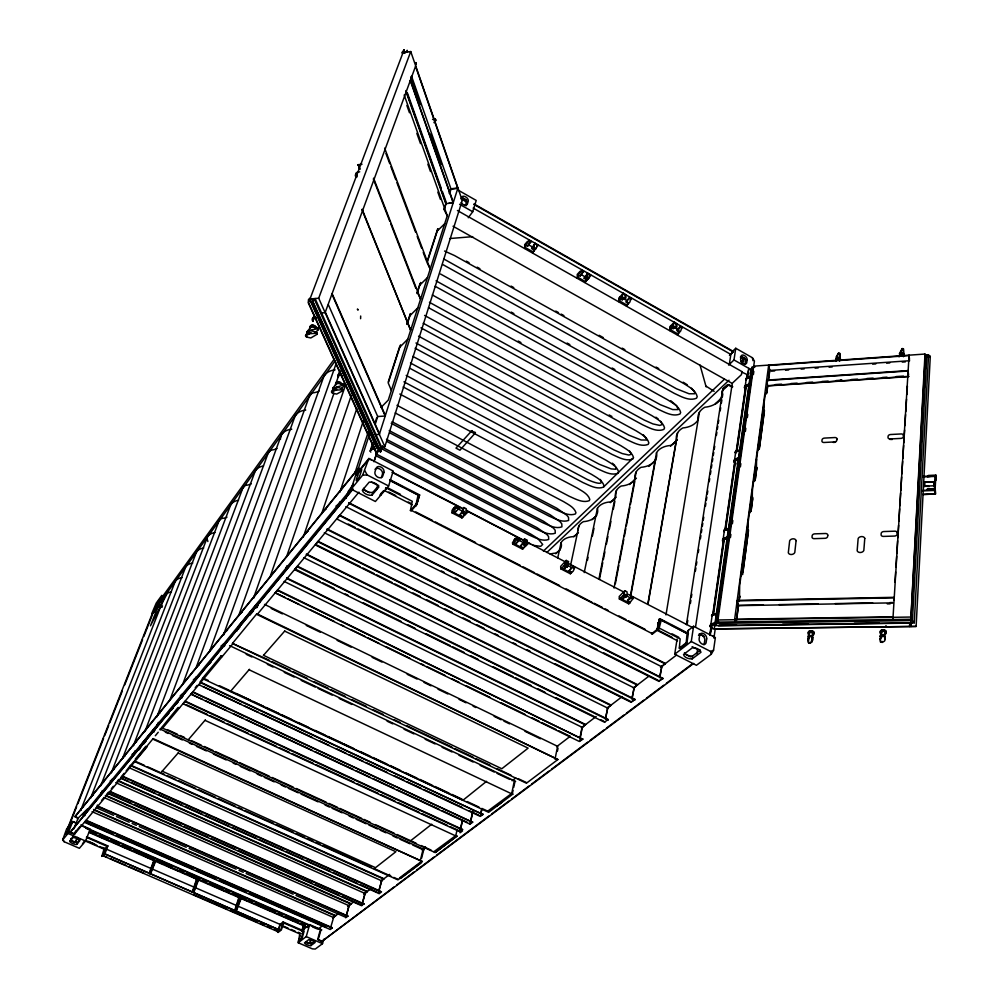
<?xml version="1.0" encoding="UTF-8"?>
<svg xmlns="http://www.w3.org/2000/svg" width="999" height="999" viewBox="0 0 999 999"><rect width="100%" height="100%" fill="white"/><g stroke="black" fill="none" stroke-linecap="round" stroke-linejoin="round"><path stroke-width="1.5" d="M462.574 829.445L459.952 831.73L183.117 703.82L185.227 701.148L462.574 829.445L460.102 831.018M763.885 414.148L764.023 403.446M747.889 534.477L748.051 522.989M752.222 501.91L752.372 490.634M756.418 470.304L756.568 459.228M739.497 597.577L739.672 585.676L765.134 395.104L766.82 392.07L767.669 385.701L908.728 376.361M285.14 597.552L275.324 592.769L277.685 589.984L582.704 739.26L579.42 741.52L275.125 592.857M522.489 549.113L527.647 544.168L526.81 540.047L524.525 538.861L524.213 542.395L522.964 544.393L525.486 546.191L523.201 543.381L520.616 545.891L523.239 548.389L522.489 549.113L512.762 544.105L512.437 542.794L515.334 538.473L523.888 542.882M487.412 811.375L511.738 793.431L514.298 781.068L515.009 781.405L513.711 787.399M360.602 318.693L360.676 316.021M659.015 680.956L662.924 678.346L339.885 515.209L338.137 517.307M158.666 605.619L152.497 613.91L159.203 605.781M673.014 327.635L673.663 326.96C672.339 314.91 682.13 330.619 673.014 327.635L672.614 325.412L670.404 327.697L670.791 329.92L678.009 334.003L680.694 330.981L682.055 327.21L680.619 326.386L677.16 329.932L678.97 332.742M280.02 930.219L104.545 853.758L280.02 930.219L278.084 931.742L102.785 855.693M433.903 851.685L455.806 835.564L456.943 836.088L435.202 852.559L456.98 836.051M621.952 298.689L622.589 297.989C621.378 285.901 631.168 301.698 621.952 298.689L621.59 296.466L619.455 298.826L619.805 301.049L627.147 305.195L626.435 305.981L629.832 302.135L631.181 298.314L629.707 297.477L626.373 301.136L626.186 302.01L628.171 303.958M631.268 701.897L635.002 699.4L318.157 541.333L315.347 544.967L631.331 702.384M924.737 486.725L924.887 482.08L934.015 481.68L933.815 485.789L924.674 486.176L929.307 486.525M933.878 486.326L934.015 481.68M935.901 480.432L935.876 475.124L928.258 475.462L927.472 476.735L935.027 475.749L934.49 489.285L934.415 488.636L927.572 488.923L926.785 490.197L922.889 490.359M935.876 475.124L934.889 493.756L923.039 494.243M571.103 573.039L570.329 573.751L560.764 568.818L564.81 565.109L566.233 560.414L568.493 561.575L567.632 566.57L567.032 567.12L563.861 565.983L567.245 566.096L564.572 568.543L561.538 568.119L571.103 573.039L571.353 571.865M624.949 597.127L623.101 598.701L620.142 598.301L629.52 603.134L628.708 603.808L619.343 598.988L623.551 595.416L624.8 590.684L627.01 591.82L627.172 594.28L625.686 597.377L622.564 596.253L624.775 596.316M926.785 490.197L927.572 488.923M916.12 626.435L714.123 628.895L916.12 626.435L930.294 356.318L927.409 356.531M920.416 460.427L920.591 457.317M921.44 441.783L921.615 438.673M924.412 387.4L924.587 384.29M925.436 368.756L925.611 365.646M754.907 367.07L751.81 367.282L715.159 625.611L914.26 622.827L912.437 620.566L926.872 355.207L928.595 355.045M914.26 622.827L928.571 354.832L925.311 355.319L910.726 622.877M909.552 626.311L909.789 622.827M910.813 619.73L924.999 354.046L753.808 366.146M911.175 622.589L911.001 626.498L911.188 625.262M911.35 619.318L911.612 614.647M912.124 605.319L912.587 596.69M913.148 586.663L913.61 578.059M914.172 568.006L914.597 560.227M915.146 550.112L915.621 541.57M916.133 532.242L916.595 523.713M917.107 514.398L917.582 505.806M918.093 496.478L918.605 487.15M919.068 478.683L919.579 469.368M920.054 460.714L920.603 450.736M921.115 441.421L921.59 432.729M922.102 423.389L922.564 415.022M923.076 405.706L923.588 396.391M924.075 387.637L924.525 379.308M925.099 368.968L925.549 360.676M604.757 721.89L608.316 719.53L297.452 566.221L294.755 569.705L604.807 722.377M909.09 355.169L892.869 620.004M894.992 582.155L895.641 571.928M895.928 567.32L896.615 556.368M896.802 553.458L897.601 540.809M897.801 537.712L898.588 525.249M898.85 521.116L899.624 508.803M899.824 505.719L900.623 493.056M900.798 490.322L901.635 477.01M901.835 473.901L902.621 461.451M902.821 458.329L903.633 445.492M903.808 442.807L904.607 430.045M904.882 425.674L905.581 414.61M905.768 411.663L906.568 399.163M906.855 394.53L907.404 385.976M884.29 635.913L884.352 634.84L882.966 634.64L880.331 635.888L880.581 642.132L882.317 642.382L884.552 641.071L884.964 639.797L884.29 635.913L882.891 635.714L880.107 639.098L880.581 642.132M903.758 355.244L903.383 348.726L902.159 348.589L899.3 353.908M882.317 642.382L882.379 641.458M882.891 635.714L882.966 634.64M879.982 636.5L883.178 630.107L884.565 630.307L885.014 634.14M900.536 355.669L901.81 352.809L903.021 352.947L903.72 355.856M899.1 356.868L902.159 348.589M884.814 637.2L884.565 630.307M903.371 356.73L903.021 352.947M454.008 507.954L452.01 510.377L452.01 512.824L461.925 517.932L466.933 512.837L466.233 508.728L463.898 507.529L462.187 513.049L464.797 514.897L462.462 512.037L460.002 514.66L462.637 517.17L452.709 512.062L457.217 506.643L458.966 507.554L458.666 508.691L455.332 512.25L452.597 511.563M320.454 929.332L317.657 939.485L321.641 941.57L693.718 663.411M108.504 793.231L110.115 791.458L363.923 903.833L361.925 905.082M113.574 815.321L96.466 807.816L97.927 806.118L347.839 915.971L345.904 917.169M811.825 635.676L812.262 641.808L810.239 643.106L808.553 642.856L808.154 636.7L811.825 635.676L812.886 637.399L812.562 638.786M808.553 642.856L807.829 639.86L810.464 635.476M812.936 634.977L812.212 631.206L810.851 631.018L808.228 635.913L808.928 639.048M840.034 358.903L839.672 353.321L838.486 353.184L836.2 356.83L836.338 360.889L838.024 357.355L839.222 357.492L840.059 360.352M835.651 360.739L838.486 353.184M810.239 643.106L810.326 642.182M812.637 637.999L812.212 631.206M839.597 361.226L839.222 357.492M840.122 359.752L839.672 353.321M330.432 928.845L332.292 927.696L86.164 820.254L84.565 822.364L330.257 929.507L332.292 927.696M80.782 824.974L90.197 829.07L85.577 841.033L79.371 848.301L64.111 841.707L62.637 839.959L66.646 828.908L72.727 821.465L76.748 823.226M198.714 685.164L200.861 682.342L482.892 814.497L480.282 816.42L198.764 684.677M658.666 622.252L656.992 629.532L657.429 628.446M679.308 648.114L686.188 642.832L687.075 633.641L661.226 620.217L658.965 628.858L652.197 634.24L651.523 633.89L658.279 628.496L659.927 618.718L688.373 633.366L686.875 643.169L679.982 648.463L679.308 648.114L680.169 638.898L658.541 627.734M241.171 897.689L240.834 897.277M657.941 628.034L658.653 622.315M657.255 628.733L657.105 629.432L657.392 628.521M657.879 628.196L658.628 622.365L658.041 625.199M339.161 372.615L339.161 373.526M657.817 628.371L658.603 622.427L657.729 628.546M736.513 619.392L738.348 605.669L737.125 600.886L893.705 597.852L894.068 600.337M738.985 601.473L739.697 596.091M748.501 529.907L742.981 571.366L740.996 575.774M750.948 511.488L752.821 497.402M755.032 480.769L756.805 467.395M764.385 410.377L759.515 446.99L757.741 450.437M768.268 380.694L769.63 370.454L768.681 365.097L734.602 619.717L735.276 622.302M736.538 620.429L738.511 605.569L737.824 602.872M739.135 600.923L739.747 596.291M742.632 574.625L748.388 531.318M751.061 511.213L752.697 498.838M755.169 480.269L756.817 467.894M759.277 449.338L764.422 410.664M766.683 393.643L767.707 385.914L766.67 380.132L908.116 370.592M768.531 379.732L769.767 370.479L768.631 365.497L909.065 355.582L909.515 359.44M713.985 637.724L715.184 629.295M715.109 625.411L716.72 623.401L752.959 367.457L751.86 367.495M677.097 639.085L674.7 654.22L696.415 665.297L711.3 654.22L713.573 650.187L715.371 637.537L693.581 626.273L687.687 630.856M718.643 622.552L717.956 619.979L754.432 361.039L752.384 357.729L735.764 348.264L732.554 351.361M730.444 537.512L730.881 534.44M732.392 523.676L732.829 520.604M740.409 466.783L740.846 463.698M745.391 431.406L745.828 428.334M747.339 417.57L747.776 414.498M753.408 374.513L753.833 371.428M709.839 634.69L710.951 626.997M712.936 613.149L723.8 537.737M724.899 530.044L734.877 460.789M736.201 451.56L745.279 388.461M746.615 379.233L747.277 374.613L748.988 373.002M714.56 625.037L712.15 623.788L710.064 635.401L711.588 624.787L709.852 626.373L712.175 628.97M711.75 615.859L713.623 613.548L724.45 538.186L726.748 539.423A2.373 1.511 7.1 0 1 727.534 540.084M723.988 531.093L725.811 528.708L735.838 458.878L738.049 460.102A2.285 1.536 6.1 0 1 738.798 460.764M735.314 452.535L737.1 450.074L746.415 385.189L748.551 386.401M745.853 379.52L747.589 377.01L748.838 368.381L747.24 376.91L745.928 379.008M714.173 629.095L751.186 369.093M710.801 624.75L712.237 614.76M723.139 539.21L724.462 529.957M734.552 459.94L735.801 451.361M745.179 386.301L746.328 378.309M658.029 626.073L658.616 622.102M745.017 364.285L745.429 361.513A3.721 2.285 45.7 0 0 743.893 358.067A3.721 2.285 45.7 0 0 740.496 356.73M696.902 653.833L697.552 649.425L692.132 646.653M695.516 627.147L732.242 383.591M692.145 658.89L700.961 652.26A6.893 4.046 8.6 0 0 692.307 647.827L683.541 654.495A6.868 4.021 8.7 0 0 692.145 658.89L692.569 656.043L700.274 650.237M674.7 654.22L691.271 641.52L693.581 626.273M728.621 365.097L733.99 359.952L735.764 348.264M671.653 625.362L687.911 633.728L688.436 630.269M729.307 364.435L730.843 354.433L733.453 351.498L474.088 203.958M686.413 624.662L722.964 388.911L727.122 384.99A1.436 1.011 5.8 0 1 729.12 384.865L732.779 386.738M687.312 623.451L687.787 620.379M690.409 603.421L690.883 600.337M691.358 597.265L691.832 594.18M695.416 571.066L695.891 567.981M696.365 564.897L696.84 561.825M698.276 552.572L698.751 549.487M700.424 538.711L700.898 535.626M701.373 532.542L701.847 529.458M702.322 526.386L702.796 523.301M703.284 520.217L703.758 517.132M705.419 506.343L705.906 503.271M706.38 500.187L706.855 497.102M707.329 494.018L707.804 490.934M709.24 481.693L709.715 478.608M710.426 473.988L710.913 470.904M711.388 467.832L711.862 464.747M712.337 461.663L712.811 458.578M713.286 455.494L713.773 452.422M714.248 449.338L714.722 446.253M716.395 435.464L716.87 432.38M717.344 429.308L717.819 426.223M718.293 423.139L718.768 420.055M720.204 410.814L720.679 407.729M721.39 403.109L721.877 400.025M722.352 396.94L722.826 393.868M909.59 626.523L909.777 625.287M198.339 879.058L193.381 892.182M659.852 677.672L661.7 666.745L665.334 663.423L348.801 502.697M714.16 391.346L706.206 386.251M659.752 676.423L661.987 665.983M665.983 614.922L699.375 412.362M659.465 619.08L657.991 627.859L659.465 619.08L664.884 621.878M320.117 581.518L295.005 568.943M652.085 632.891L651.972 633.528L411.538 510.477L411.725 509.84M632.117 698.651L634.053 687.874L637.537 684.69L327.123 528.971M647.814 604.183L677.584 432.904M648.014 604.183L676.548 439.885A19.893 13.624 7.4 0 1 682.841 427.947A21.528 15.01 7.9 0 0 698.226 419.568A20.28 14.086 6.4 0 1 704.832 407.23A21.953 15.522 6.9 0 0 721.952 391.084L728.259 385.139M631.793 698.9L634.34 687.137M925.361 355.869L925.449 355.045M378.309 892.719L380.594 891.258L122.765 776.26L121.191 778.084L128.297 781.255M657.217 629.32L657.342 628.596M632.941 598.651L633.154 597.489L631.493 596.64L627.722 599.825L627.509 600.973L629.807 602.847L632.941 598.651L631.281 597.789L627.509 600.973M605.619 718.706L607.629 708.079L610.963 705.019L306.456 554.02M630.519 595.342L656.518 452.747A19.518 13.199 8.2 0 1 670.604 445.467A21.129 14.523 8.7 0 0 676.548 439.885M629.457 603.071L629.657 601.922M631.081 594.18L655.606 459.528M678.821 332.043L677.272 334.765L678.009 334.003M631.281 597.789L631.493 596.64M676.997 330.819L680.619 326.386M361.725 905.231L363.923 903.833M625.874 596.341L626.086 595.192M675.262 328.396L676.585 323.751M605.294 718.955L607.904 707.354M623.101 598.701L623.314 597.552M670.404 327.697L673.164 328.646L673.326 327.747M378.359 893.243L120.991 778.358M615.347 583.728L618.831 565.422M619.405 562.375L623.751 539.497M624.338 536.451L625.786 528.833M626.361 525.774L629.845 507.48M630.419 504.433L634.777 481.555M579.969 739.347L582.217 727.722L585.539 724.462L286.713 577.934M614.048 588.061L636.163 471.94M579.944 738.124L581.618 729.407M598.975 578.808L616.458 490.497M599.437 579.445L602.759 562.624M603.359 559.565L604.882 551.923M606.393 544.28L607.904 536.625M609.415 528.983L610.926 521.341M613.349 509.103L614.86 501.461M278.284 930.993L280.17 929.719M557.879 759.54L256.843 613.736L232.442 643.431L526.423 783.204L557.879 759.54L256.631 614.335M155.332 860.351L155.844 860.788L150.587 873.675M555.007 759.228L557.579 746.44M557.454 751.061L558.029 748.214M584.24 572.589L597.402 508.454A18.506 12 10.3 0 1 610.377 501.923A20.017 13.187 10.9 0 0 615.759 496.878A18.831 12.388 9.7 0 1 621.216 486.014A20.367 13.611 10.2 0 0 635.352 478.509A19.168 12.775 9 0 1 641.071 467.307A20.742 14.061 9.5 0 0 656.518 452.747M587.424 560.364L588.049 557.317M592.419 535.988L593.98 528.371M835.589 361.351L838.024 357.355M571.403 572.764L569.08 570.866L572.951 566.408L574.637 567.282L574.4 568.431L573.226 571.116L570.329 573.751M626.186 302.01L629.707 297.477M569.08 570.866L572.951 566.408M570.554 565.422L578.945 525.849M627.909 304.171L627.772 302.235M567.032 567.12L568.493 561.575M624.225 299.45L625.649 294.817M512.412 793.406L513.061 790.409M564.572 568.543L567.494 564.947M619.455 298.826L622.277 299.8L622.464 298.913L620.192 296.74L627.297 300.774M557.742 557.867L561.063 542.694A17.895 11.289 11.4 0 1 573.389 536.613A19.356 12.388 12 0 0 577.784 532.966M302.123 930.569L303.721 925.186L295.142 921.453M486.563 781.318L462.999 800.224L230.607 690.921M481.106 811.775L481.73 809.028M480.744 814.322L481.993 808.84M190.909 694.13L470.017 824.15L472.577 822.277L192.969 691.845L191.109 693.893M472.427 812.724L470.017 824.15M473.002 811.176L470.167 823.626L472.677 821.815M812.961 634.028A2.897 1.723 5.6 0 0 813.661 631.78A2.897 1.723 5.6 0 0 809.889 630.931A2.897 1.723 5.6 0 0 808.541 633.029L808.778 636.588M460.177 829.857L462.4 820.391M460.427 829.669L462.637 820.204M585.976 277.759L587.462 273.127L590.646 275.15L590.434 276.036L588.274 278.534L585.976 277.759L587.649 279.245L588.836 277.884L586.525 275.412L584.128 278.172L586.738 280.282L588.836 277.884M520.616 545.891L523.476 542.232M584.128 278.172L586.738 274.538M522.964 544.393L524.525 538.861M587.462 273.127L586.288 277.397M523.563 547.252L523.301 548.389L513.511 543.381L518.094 538.074L519.805 538.973L519.542 540.109L516.046 543.543L513.386 542.882M586.413 280.657L586.301 278.721M457.142 829.42L455.806 835.564M577.822 275.424L580.169 275.924L583.616 271.291L582.13 270.442L579.932 271.453L577.21 274.45L577.422 278.234L577.822 275.424L582.13 270.442M516.046 543.543L519.805 538.973M580.169 275.924L583.616 271.291M903.546 354.395L903.383 348.726M152.36 613.411L67.42 828.858M420.242 860.813L423.114 849.212M421.615 858.203L423.763 849.512M422.352 861.513L153.122 738.598L134.365 761.475L397.939 879.882L422.352 861.513L152.909 739.148M431.73 824.225L410.651 840.733M389.772 479.57L419.617 494.942L416.82 504.57L411.163 510.901L410.414 510.526L416.071 504.195L418.094 495.129L389.835 480.469M298.127 941.12L301.436 938.573L303.009 931.318L283.853 923.026L281.331 929.882L278.084 932.467L279.857 924.574L283.104 921.965L304.146 931.093L301.948 938.798L298.626 941.333L299.7 933.89L282.118 926.235M410.414 510.526L412.275 501.311L385.651 487.624M416.133 505.232L416.383 504.295L415.746 505.781L417.432 501.273M378.896 891.133L381.518 881.068L383.866 878.683L131.793 765.659M416.658 504.183L417.382 501.386M378.683 891.283L381.88 880.219M416.583 504.358L417.345 501.498M362.312 903.67L364.947 893.73L367.22 891.42L117.707 780.369M463.086 516.083L461.925 517.932M362.1 903.82L365.297 892.894M533.329 247.902L534.915 243.281L538.111 245.317L535.651 248.689L533.329 247.902L535.052 249.425L536.301 248.077L532.367 252.722L534.003 250.961L533.941 249.038M460.002 514.66L462.774 510.901M534.29 250.562L531.643 248.426L534.19 244.705M462.187 513.049L463.898 507.529M534.915 243.281L533.628 247.54M416.221 504.67L415.834 505.669M349.288 905.131L345.679 917.756L347.839 915.971M346.291 915.771L348.951 905.968L351.149 903.708L106.893 795.791M525.199 245.604L527.609 246.141L530.968 241.396L529.445 240.534L527.322 241.596L524.662 244.668L524.8 248.439L525.199 245.604L529.445 240.534M455.332 512.25L455.644 511.113M527.609 246.141L530.968 241.396M330.619 927.609L333.591 917.532L335.627 915.584L93.694 809.44M300.362 935.314L298.214 942.756L312.375 948.863L315.272 949.05L322.515 943.668L323.763 939.172M318.669 938.111L321.054 929.594M321.641 941.57L394.193 886.887M310.664 939.51L309.865 942.332A2.96 2.585 57.8 0 1 309.153 943.493M310.864 945.641L315.147 942.432A4.733 1.986 15.8 0 0 308.728 939.647L304.47 942.881A4.72 1.973 15.8 0 0 310.864 945.641L311.501 943.418L314.71 940.996M108.654 793.044L131.369 803.296M298.214 942.756L306.231 936.612L309.653 924.624L321.79 929.907M301.885 930.606L303.459 925.499M302.672 930.706L304.171 925.486M303.184 930.981L305.07 924.862M581.905 727.959L582.604 726.698M277.585 932.242L280.831 929.657L283.104 921.965M278.471 929.807L280.294 924.225M225.349 643.868L224.263 646.503M388.636 485.989L393.219 471.041L368.893 458.479L355.956 474.325L351.161 489.135L375.387 501.498L388.636 485.989L367.157 474.95L362.637 475.174L351.161 489.135M468.256 217.745L472.739 211.738L476.211 200.424L457.917 190.01M376.536 489.722L377.884 485.402L371.403 482.08M381.331 477.709L382.442 474.175A4.483 3.322 40.2 0 0 380.057 469.168A4.483 3.322 40.2 0 0 375.025 469.368M465.984 205.869L466.82 203.197A3.921 2.498 38.5 0 0 465.084 199.375A3.921 2.498 38.5 0 0 460.951 198.389M380.781 446.953L384.84 446.715L462.25 200.462L410.739 51.548L402.972 52.722M371.915 495.267L378.858 487.05A7.18 4.57 17.7 0 0 369.205 482.105L362.312 490.372A7.155 4.545 17.7 0 0 371.915 495.267L372.777 492.482L378.733 485.427M234.665 910.551L238.861 897.552M235.514 909.327L239.273 897.726L89.048 832.417M382.567 446.378L380.344 451.885L381.743 447.44M382.53 445.941L380.656 451.86L312.612 301.211L380.344 451.885M376.286 454.32L373.938 461.725L377.36 451.66M378.696 448.351L376.81 454.283L379.008 448.339M416.72 504.008L419.617 494.942M373.514 446.266L372.515 449.4L371.128 448.863M404.17 94.992L447.252 215.734L388.274 400.087L381.044 407.43M370.841 452.16L370.142 451.073L372.889 442.507M362.637 475.174L368.893 458.479M371.491 450.112L373.326 444.393M357.779 473.526L359.215 469.093M374.912 423.301L376.785 417.52M388.274 381.905L399.787 346.266M406.98 323.976L410.339 313.586M417.045 292.794L419.917 283.878M427.11 261.601L437.662 228.921M443.893 209.615L445.816 203.671L406.156 92.045M449.163 193.282L450.599 188.836L457.929 187.974L379.345 434.39L375.262 434.64M400.549 344.83L388.236 382.992L391.358 390.459M407.117 324.45L410.489 314.011M417.082 293.569L420.654 282.517M437.974 228.846L427.072 262.637L430.194 269.056L384.64 148.127M444.13 209.753L446.103 203.634L405.944 90.534M375.324 423.951L377.722 416.521L328.384 304.757M449.687 193.369L451.048 189.161L411.513 76.136M659.09 681.455L336.85 519.005L339.885 515.209M345.979 498.426L348.226 491.508L353.271 484.278M355.157 472.29L368.156 432.255M357.305 475.012L356.406 474.55L369.343 434.602M339.872 492.245L363.274 421.079M415.971 505.094L415.746 505.781L416.009 505.032M321.666 513.723L356.78 408.628M192.158 892.169L196.603 879.17M192.57 892.344L197.015 879.357M303.221 537.237L351.311 395.392M86.851 836.812L107.88 845.928L104.995 853.608L101.811 856.343L104.021 849.15L85.252 840.958M101.811 856.343L104.458 853.383L106.668 846.165L86.401 837.312M334.877 387.737L331.693 391.021L332.38 393.131L336.663 394.081L342.819 390.734L342.382 388.736L336.888 387.113M433.941 122.652L435.951 120.03L435.302 119.068L432.555 119.405M286.488 556.93L345.779 384.39M230.407 691.495L249.475 669.268M275.112 593.331L277.685 589.984M340.934 388.886L343.868 386.213L343.419 384.215L338.162 383.429L336.151 384.066L332.667 388.236L333.666 389.46L334.103 388.199M342.819 390.734L342.382 388.736M435.302 119.068L435.689 120.792M343.868 386.213L343.419 384.215M333.304 917.919L333.828 916.957M257.143 606.455L258.566 602.335L238.574 626.548L237.013 630.906M256.93 607.542L258.903 601.673L239.098 625.624L237.662 629.482M332.38 393.131L332.692 392.245M336.176 382.704L340.284 370.941M269.93 577.272L333.941 393.319M381.655 492.594L380.706 495.317L379.957 494.942L383.628 490.634M336.201 363.361L253.471 598.301A23.327 13.249 18.7 0 1 255.494 594.742M149.076 873.538L153.759 860.551M149.488 873.725L153.459 862.537M188.249 739.809L205.369 719.854M232.442 643.431L269.218 660.239M238.386 629.382L239.36 626.61L240.147 626.985M238.661 615.671L323.152 378.321A20.455 13.849 19.9 0 1 335.127 369.842M190.859 694.605L192.969 691.845M209.64 651.323L294.38 417.994A19.818 12.962 20.1 0 1 305.731 410.089M195.904 668.181L280.682 436.875M181.493 698.338L182.555 695.566M306.78 332.055L311.326 329.907L317.42 328.708L317.794 327.697L312.412 326.985L310.352 327.684L306.78 332.055L307.829 333.354L308.304 332.093M308.978 331.368L305.731 334.865L306.456 337.05L310.839 337.949L317.108 334.278L316.646 332.217L311.039 330.669M315.259 332.605L318.256 329.757L317.794 327.697M317.108 334.278L316.646 332.217M415.696 65.897L325.125 312.637L320.791 313.024M240.909 897.789L236.014 910.626M241.321 897.964L236.413 910.801M182.642 684.477L267.407 455.169A19.206 12.15 20.3 0 1 271.091 450.099A18.207 11.626 21.2 0 0 277.048 448.501M306.456 337.05L306.793 336.151M384.84 446.715L318.693 298.189L410.739 51.548M169.83 700.199L254.545 472.902A18.919 11.776 20.3 0 1 263.511 465.984M312.949 301.174L315.097 298.526L381.493 446.903M407.53 52.035L407.192 50.287L406.955 51.673L403.146 52.248M153.858 731.892L155.419 727.672L140.322 745.991L138.624 750.349M154.046 731.705L155.682 727.06L140.522 745.454L138.911 749.3M139.698 749.138L140.772 746.29L141.471 746.615M377.135 454.27L308.591 302.685L404.021 49.95L401.823 52.722L402.684 53.496M103.047 855.256L104.57 851.21M206.518 666.77L206.968 665.908M359.752 169.418L358.216 164.685L362.05 164.198M120.991 778.583L122.765 776.26M122.69 758.091L206.818 538.686A17.845 10.427 20.5 0 1 214.947 532.592M97.452 805.019L96.279 808.291L97.927 806.118M165.672 716.345L166.096 715.534M77.572 837.462L76.473 840.271A3.047 2.797 34.7 0 1 73.414 841.92M73.027 836.325L69.73 841.47A4.945 2.11 19.5 0 0 76.623 844.442L79.945 839.322M352.934 488.811L70.03 832.504L74.376 834.215L75.787 831.093M90.547 798.313L174.513 583.229A17.12 9.565 20.5 0 1 182.105 577.672M84.728 815.758L87.35 809.053L78.072 818.206L73.889 828.858M163.761 598.713L80.657 810.464A18.519 8.217 19.4 0 1 83.404 807.092M67.932 828.77L76.623 806.742M100.562 746.116L77.872 803.696M103.546 738.536L100.724 745.716M104.695 735.651L108.679 725.561M109.815 722.677L122.34 690.946M124.713 684.939L142.557 639.71M143.819 636.525L152.298 615.047M62.637 839.959L68.019 833.416L72.727 821.465M157.929 605.182L161.813 595.342L156.231 603.084L151.661 613.836L157.929 605.182L161.913 607.067M78.434 818.418L75.1 816.383L358.504 468.094L359.39 468.543M78.259 818.631L75.1 816.383M155.419 860.601L150.175 873.501M403.171 386.975L583.079 482.617C589.285 485.277 596.64 489.772 603.471 487.125L604.033 485.776C602.297 480.107 596.191 477.322 591.533 474.363L406.181 375.412M84.128 841.483L82.492 843.88M603.471 487.125L633.528 457.567C631.892 451.698 625.636 448.763 620.879 445.704L418.544 336.151M749.3 513.648L751.173 509.727M753.583 481.568L755.406 477.897M630.282 300.037L631.181 298.314M220.891 656.131L202.36 678.483L488.636 812.337L512.937 794.03M162.138 771.166L375.499 867.681L395.891 851.71L178.097 753.009M263.861 654.757L263.499 655.319L501.823 768.743L528.121 748.139L284.578 631.056M67.37 828.571L69.168 826.348M179.52 707.841L178.047 707.517L161.588 727.634M162.837 727.909L233.142 643.418M334.49 358.778L160.889 598.851L158.779 604.195L335.214 360.814M465.084 205.369L466.733 203.134M573.801 568.394L574.637 567.282M531.643 248.426L533.953 245.579M536.625 245.729L537.45 244.718M370.142 451.073L371.753 449.088A2.572 1.686 18 0 1 375.1 448.888M74.913 816.882L358.291 468.706L359.19 469.168M70.941 824.187L72.752 821.977L74.126 822.077M356.406 474.55L368.231 460.064A2.585 1.673 18 0 1 371.603 459.877M193.806 892.369L198.726 879.42M73.539 821.902L76.399 823.351M454.707 507.18L453.334 508.853L454.995 507.08L457.217 506.643M82.917 815.159L350.212 490.084M70.03 832.504L352.734 489.448M166.321 716.246L169.268 712.674M171.229 710.289L173.189 707.916M176.136 704.345L178.097 701.96M181.044 698.388L183.004 696.003M209.166 664.285L211.126 661.912M143.419 744.267L146.329 740.734M249.762 615.322L253.609 610.664M255.544 608.329L258.429 604.832M145.891 746.278L135.252 759.103L136.438 759.64L147.09 746.827M74.026 833.641L79.92 826.548M101.548 800.499L103.509 798.139M106.456 794.592L108.429 792.219M111.376 788.673L113.337 786.3M116.284 782.754L119.243 779.208M121.204 776.835L124.151 773.288M126.111 770.916L133.978 761.45M155.32 735.764L158.229 732.255M160.165 729.919L162.113 727.572M195.23 687.699L197.165 685.364M200.062 681.867L202.972 678.383M74.563 834.103L135.552 760.763M257.317 614.335L358.928 492.157M295.067 569.093L296.653 567.182M69.73 841.47L72.964 837.599A4.958 2.123 19.5 0 1 79.883 840.596L76.623 844.442M586.738 280.282L584.865 282.442L585.564 281.643L578.109 277.435M589.085 275.524L589.947 274.538M312.612 301.211L314.011 299.238L309.74 299.65L376.785 448.401L379.433 448.251M161.85 771.628L178.197 752.934M263.499 655.319L284.79 630.968M475.037 432.242L475.374 432.854L459.94 450.224L455.981 448.139L471.915 430.594M106.344 847.651L107.88 845.928M623.201 293.431L618.818 298.039L619.093 301.823L619.805 301.049M622.277 299.8L623.913 298.002M899.475 355.369L901.81 352.809M452.01 512.824L452.709 512.062M632.192 598.526L633.154 597.489M674.188 322.39L669.705 326.873L670.054 330.681L670.791 329.92M673.164 328.646L674.849 326.898M628.708 603.808L629.807 602.847M399.775 347.215L407.742 339.223M409.952 315.672L417.769 307.892M419.805 285.127L427.472 277.547M514.585 539.198L515.334 538.473M514.035 540.159L515.784 538.449L518.094 538.074M512.762 544.105L513.511 543.381M437.275 230.994L444.68 223.751M526.148 540.696L526.81 540.047M729.457 355.357L733.453 351.498M374.313 447.34L372.664 448.913A2.398 1.573 18 0 1 373.052 448.651M740.983 362L743.968 359.165M543.381 551.123L724.35 379.245M741.658 363.224L743.643 361.338A6.019 4.333 5.1 0 0 740.434 357.63M546.853 552.472L729.033 380.207M728.421 384.64L722.964 388.911M715.384 403.821L720.891 398.663M555.706 553.783L560.252 549.525M573.888 536.738L578.433 532.479M592.082 519.692L596.628 515.434M610.277 502.659L615.958 497.327M629.595 484.54L636.425 478.146M648.925 466.433L655.756 460.039M670.529 446.191L677.347 439.797M716.008 403.584L720.554 399.325M746.415 385.189L744.417 387.075L744.605 388.211M566.233 560.414L560.676 566.371L560.764 568.818M735.838 458.878L733.741 460.914L735.863 463.598M624.8 590.684L619.193 596.528L619.343 598.988M724.45 538.186L722.614 540.571M741.57 372.028L747.277 374.613M808.528 632.904L810.851 631.018M659.003 619.455L659.927 618.718M301.636 930.856L309.653 924.624M712.15 623.788L709.939 625.611L712.262 628.334M317.932 929.232L322.877 925.449M332.779 917.881L338.961 913.161M347.615 906.543L353.796 901.81M363.686 894.242L371.116 888.573M381.006 881.006L389.66 874.387M421.815 849.799L425.524 846.965M512.087 780.768L515.796 777.934M556.605 746.728L570.217 736.325M581.343 727.821L596.191 716.47M607.317 707.966L622.152 696.615M633.291 688.099L649.362 675.811M660.489 667.307L676.573 655.007M482.992 814.035L480.432 815.684M582.792 738.773L579.695 740.796M635.002 699.4L631.63 701.847M662.924 678.346L659.402 680.906M379.071 893.78L381.543 891.907M460.102 832.779L462.537 830.943M497.127 805.881L501.998 802.222M396.69 885.027L414.16 871.952M416.658 870.079L434.14 857.005M436.638 855.144L489.073 815.921M491.57 814.048L509.04 800.973M511.538 799.113L529.02 786.038M531.518 784.165L549 771.091M551.498 769.23L587.699 742.145M590.197 740.271L603.933 730.007M606.418 728.134L623.9 715.059M626.398 713.199L643.88 700.124M646.378 698.251L663.848 685.177M666.345 683.304L692.569 663.698M883.178 630.107L880.594 632.03L880.681 635.776M305.407 335.751L309.902 333.728L316.271 333.241M749.974 376.698L746.265 378.708A2.048 1.461 4.9 0 1 747.714 378.346M748.95 383.878L745.229 385.889A2.06 1.461 5.1 0 1 748.139 386.026M332.667 388.236L343.069 385.239M739.56 449.85L735.739 451.798A2.123 1.436 6 0 1 737.774 451.536M331.381 391.92L335.826 390.159L342.02 389.76M738.461 457.567L734.627 459.503A2.135 1.436 6.1 0 1 737.961 460.002M357.068 175.424L357.093 176.885M728.346 528.571L724.4 530.419A2.198 1.411 7 0 1 725.948 530.119M632.929 458.978C625.923 461.775 618.344 457.142 611.987 454.383L415.122 348.251M727.16 536.888L723.201 538.736A2.21 1.411 7.1 0 1 724.188 538.436M716.246 613.511L712.175 615.259A2.285 1.386 7.9 0 1 713.773 614.984M714.959 622.502L710.876 624.238A2.298 1.374 8 0 1 714.472 624.825M691.271 641.52L710.514 651.41L713.573 650.187M359.715 171.803L357.23 172.315A2.023 1.548 24.3 0 0 356.131 174.226M923.088 494.68L935.676 493.831L935.214 489.198L927.547 489.51M453.047 226.236L732.155 383.391L741.395 374.7L742.007 371.628L457.417 210.514M358.054 165.11L360.839 164.76M451.048 189.161L457.804 188.361L415.559 66.284M449.238 202.897L453.321 202.435L410.427 80.245M445.816 203.671L453.196 202.822L410.289 80.644M310.352 298.002L308.516 299.4L308.241 302.722L376.81 454.283L375.661 450.924M309.977 299.013L318.693 298.189M934.939 494.193L934.515 490.422L922.639 490.909M449.9 238.524L472.689 236.663M925.311 355.319L926.872 355.207M927.434 356.743L930.294 356.318M769.63 370.454L909.664 360.726M771.54 371.153L774.65 370.941M785.539 370.179L788.648 369.967M801.098 369.106L804.207 368.881M815.097 368.132L818.206 367.919M829.095 367.157L832.217 366.945M872.664 364.136L875.773 363.923M886.662 363.174L889.772 362.949M902.222 362.088L905.331 361.875M766.62 380.544L908.079 371.016L908.566 375.025M775.436 384.565L781.63 384.153M790.933 383.541L797.127 383.129M806.43 382.517L812.624 382.105M821.927 381.481L828.134 381.069M836.076 380.569L842.082 380.144M851.373 379.533L857.579 379.121M866.882 378.509L873.076 378.097M882.379 377.472L887.025 377.16M896.103 376.586L903.446 376.099M767.707 385.914L908.753 376.586M377.722 416.521L385.202 416.034L331.918 294.106M833.191 442.42L834.44 442.357A2.373 1.623 -11 0 0 835.639 442.07M922.851 476.361L927.509 476.148M922.814 476.948L935.089 476.398L935.027 475.749M934.077 482.23L924.887 482.08M737.2 600.374L893.743 597.327M738.461 605.369L763.423 604.907M779.033 604.62L818.044 603.908M835.201 603.596L872.651 602.909M889.822 602.584L892.944 602.534M738.348 605.669L892.894 602.847M887.287 603.883L890.134 603.833M892.507 616.795L734.677 619.205L735.289 621.59M717.956 619.979L910.439 617.045M718.531 622.102L910.738 619.268M716.72 623.401L912.437 620.566M719.342 625.124L736.5 624.887M782.679 624.238L808.241 623.875M854.332 623.226L879.257 622.877M718.443 625.774L912.025 623.076M902.109 349.413L903.321 349.55M901.747 353.621L902.971 353.771M838.398 353.996L839.597 354.133M837.949 358.166L839.135 358.304M883.104 631.168L884.49 631.368M812.112 632.255L810.751 632.067A2.91 1.723 5.6 0 0 808.428 632.891A2.91 1.723 5.6 0 0 808.79 634.627M810.364 636.538L811.725 636.738M75.787 816.995L78.022 817.944M532.442 545.217L540.696 546.353L542.682 544.455L537.787 538.473L530.519 533.941L375.711 453.721M444.555 251.049L454.483 255.532L684.265 383.816C689.223 387.075 695.804 390.372 697.215 396.665L696.515 398.214C689.148 401.361 681.056 396.441 674.4 393.431L442.607 264.448M88.649 841.445L94.48 843.98M102.61 847.502L105.407 848.713M105.857 848.913L281.106 924.849M298.251 932.279L301.061 933.491M85.677 840.446L96.853 845.279M99.638 846.49L105.232 848.913M284.053 926.398L288.249 928.208M291.046 929.42L295.242 931.243M68.019 833.416L85.577 841.033M306.231 936.612L322.515 943.668M102.997 855.469L107.268 857.304M110.115 858.541L125.774 865.296M128.609 866.533L144.268 873.301M193.481 894.567L227.185 909.127M229.995 910.339L234.203 912.149M234.615 912.337L257.143 922.065M259.965 923.288L264.186 925.111M267.008 926.335L271.228 928.158M274.051 929.37L278.271 931.193M81.768 825.886L317.058 928.308M85.852 828.258L309.777 925.711M312.637 926.947L316.908 928.82M90.634 831.842L96.354 834.327M99.213 835.576L107.805 839.31M110.664 840.559L119.243 844.292M122.115 845.541L130.694 849.275M133.554 850.511L153.584 859.227M156.443 860.476L172.19 867.319M179.345 870.429L183.629 872.302M186.501 873.538L199.375 879.145M202.235 880.394L206.531 882.254M209.39 883.503L222.265 889.098M225.125 890.346L229.42 892.219M232.28 893.456L245.155 899.063M248.014 900.299L252.31 902.172M255.17 903.421L275.2 912.124M278.059 913.373L282.355 915.246M285.214 916.483L298.102 922.089M300.961 923.326L305.244 925.199M90.722 832.554L99.301 836.288M102.16 837.537L110.739 841.258M113.599 842.507L133.604 851.21M136.463 852.447L140.759 854.32M143.619 855.556L155.045 860.539M159.34 862.399L163.624 864.26M166.483 865.509L179.345 871.103M182.205 872.339L186.501 874.212M189.36 875.449L202.223 881.043M206.506 882.916L209.365 884.152M212.225 885.401L216.521 887.262M219.38 888.511L232.243 894.105M235.102 895.341L239.385 897.214M242.245 898.451L255.12 904.045M257.979 905.294L262.262 907.154M265.122 908.403L269.405 910.264M272.265 911.513L285.14 917.107M287.999 918.343L292.282 920.216M97.065 835.489L106.381 839.535M121.154 845.953L130.394 849.987M146.366 856.93L154.233 860.351M168.781 866.67L177.897 870.629M192.332 876.91L200.075 880.281M216.983 887.636L224.675 890.971M242.707 898.825L247.802 901.036M263.187 907.716L270.754 911.013M286.026 917.656L293.544 920.928M240.697 898.351L307.592 927.434M70.23 831.992L74.675 833.928M317.67 939.272L321.778 941.058M86.001 820.666L332.18 928.108M86.189 822.514L113.324 834.352M116.184 835.601L193.307 869.23M196.166 870.479L216.159 879.207M219.018 880.444L246.154 892.282M249.001 893.531L326.124 927.159M116.421 816.583L129.246 822.214M132.105 823.463L136.376 825.336M139.223 826.598L186.264 847.252M189.111 848.501L236.151 869.155M238.998 870.416L243.269 872.289M246.129 873.538L293.157 894.192M296.004 895.454L345.891 917.357M93.544 809.852L335.514 915.996M92.083 811.688L333.591 917.532M97.765 806.53L347.727 916.383M109.952 791.882L363.811 904.257M134.216 804.557L181.181 825.324M184.028 826.585L208.217 837.287M211.064 838.548L235.264 849.25M238.112 850.511L312.113 883.241M314.947 884.502L339.148 895.204M341.995 896.465L361.913 905.269M108.404 793.706L361.763 905.756M105.32 795.579L351.036 904.12M103.809 797.477L349.051 905.706M117.545 780.793L367.12 891.832M115.959 782.754L365.06 893.481M122.602 776.685L380.482 891.695M131.144 782.517L155.307 793.293M158.154 794.555L182.317 805.331M185.165 806.593L202.223 814.197M205.07 815.471L229.233 826.235M232.08 827.509L256.243 838.273M259.091 839.547L283.266 850.311M286.101 851.573L303.159 859.177M306.006 860.451L330.169 871.215M333.017 872.489L357.18 883.253M360.027 884.527L377.085 892.119M130.195 765.434L383.753 879.108M128.559 767.482L381.63 880.818M135.989 761.575L144.48 765.396M147.315 766.67L164.323 774.3M167.158 775.574L175.649 779.395M178.484 780.669L195.492 788.311M198.326 789.585L215.322 797.214M218.157 798.488L235.152 806.131M237.987 807.404L242.245 809.315M245.067 810.589L273.401 823.313M276.236 824.587L293.244 832.229M296.079 833.503L304.57 837.324M307.405 838.598L313.074 841.146M315.909 842.419L320.155 844.33M322.989 845.604L371.166 867.244M373.988 868.518L390.996 876.148M393.831 877.422L398.077 879.332M167.407 729.645L177.385 734.203M180.22 735.501L184.478 737.437M191.284 740.546L201.224 745.092M204.32 746.503L212.824 750.386M215.347 751.535L236.913 761.388M239.398 762.524L258.179 771.091M259.216 771.565L269.33 776.186M272.165 777.484L282.267 782.105M283.279 782.554L293.182 787.087M296.291 788.498L326.198 802.16M328.921 803.408L337.537 807.342M339.885 808.416L350.199 813.124M351.211 813.586L361.638 818.343M363.948 819.405L370.142 822.227M375.262 824.575L394.193 833.216M397.028 834.502L416.133 843.231M421.141 845.529L431.081 850.062M161.388 727.597L435.015 852.472M159.927 728.995L424.25 849.587M165.322 732.18L168.144 733.478M172.39 735.401L182.28 739.922M189.36 743.144L192.183 744.43M196.428 746.365L206.318 750.886M213.386 754.108L226.111 759.914M233.179 763.136L236.014 764.422M240.247 766.358L250.15 770.878M257.218 774.1L261.451 776.036M264.285 777.322L274.176 781.842M281.256 785.064L285.489 787M288.324 788.286L298.214 792.806M301.049 794.093L318.007 801.835M325.075 805.057L329.32 806.992M332.143 808.278L342.045 812.786M349.113 816.021L353.346 817.956M356.181 819.242L366.071 823.75M368.906 825.049L377.385 828.908M380.219 830.206L385.864 832.779M392.944 836.013L397.177 837.936M400.012 839.235L409.902 843.743M412.737 845.029L421.216 848.9M205.17 720.416L456.73 836.375M185.065 701.598L462.462 829.894M186.189 704.645L207.367 714.435M210.19 715.734L224.313 722.265M227.135 723.563L248.314 733.353M251.136 734.652L276.548 746.403M279.37 747.702L289.26 752.272M292.083 753.571L313.261 763.361M316.084 764.672L354.208 782.279M357.03 783.591L378.209 793.381M381.031 794.68L395.154 801.21M397.977 802.509L419.155 812.299M421.978 813.598L447.402 825.349M450.224 826.648L460.102 831.218M192.807 692.295L472.577 822.277M191.059 694.08L202.335 699.312M205.157 700.624L226.298 710.439M233.354 713.711L243.219 718.293M246.041 719.592L267.183 729.407M274.226 732.679L312.287 750.349M315.11 751.66L353.171 769.317M355.994 770.629L370.08 777.172M372.902 778.483L394.043 788.298M396.865 789.61L439.16 809.227M441.97 810.539L467.345 822.314M200.699 682.804L482.892 814.497M203.159 686.613L241.358 704.42M244.181 705.744L258.329 712.337M261.164 713.648L312.088 737.399M319.168 740.696L329.058 745.316M336.139 748.613L346.041 753.234M348.863 754.545L363.012 761.138M365.846 762.462L387.063 772.352M394.143 775.649L404.046 780.269M406.868 781.593L421.016 788.186M423.838 789.51L462.038 807.317M469.118 810.614L479.021 815.234M204.046 678.496L208.292 680.481M219.418 685.689L229.208 690.259M236.239 693.556L250.362 700.162M253.184 701.473L263.286 706.206M266.109 707.517L278.796 713.448M281.331 714.647L291.296 719.305M298.251 722.552L308.241 727.222M315.16 730.456L325.174 735.139M327.997 736.463L342.257 743.131M343.344 743.643L353.534 748.401M360.252 751.548L370.117 756.156M372.939 757.479L387.025 764.073M390.109 765.509L400.075 770.167M405.344 772.639L416.995 778.084M419.817 779.395L432.13 785.152M434.94 786.475L449.038 793.069M451.86 794.38L462.112 799.175M467.195 801.56L479.033 807.092M481.855 808.403L487.549 811.076M221.578 655.956L222.228 656.53L220.816 655.968M249.275 669.854L512.699 794.305M272.028 661.575L290.309 670.267M293.119 671.603L307.18 678.296M314.21 681.643L328.271 688.323M331.081 689.66L345.142 696.353M352.185 699.7L366.246 706.38M373.276 709.727L383.117 714.41M394.368 719.755L399.987 722.427M407.018 725.774L452.023 747.177M454.832 748.513L473.114 757.205M475.924 758.541L489.985 765.234M497.015 768.581L511.076 775.261M518.106 778.608L526.548 782.617M229.595 645.616L515.621 781.43M246.204 654.295L251.835 656.967M267.345 664.323L272.977 667.007M284.253 672.352L294.118 677.035M301.161 680.381L315.247 687.075M318.069 688.411L332.155 695.104M339.198 698.451L351.885 704.47M387.113 721.191L392.744 723.863M404.021 729.22L413.886 733.903M425.162 739.248L435.027 743.93M442.07 747.277L451.935 751.96M458.978 755.306L473.064 762M480.119 765.346L494.205 772.027M497.027 773.376L509.702 779.395M160.027 604.782L162.512 605.968M159.016 606.018L161.738 607.317M259.54 602.11L260.352 602.497M264.523 604.395L557.542 746.303M271.179 608.441L282.392 613.873M306.231 625.411L320.254 632.205M337.075 640.347L351.099 647.14M372.127 657.317L381.943 662.062M407.18 674.288L416.995 679.033M424.001 682.429L431.006 685.826M438.024 689.223L447.839 693.968M459.053 699.4L466.058 702.796M473.076 706.193L475.874 707.542M494.105 716.37L501.111 719.767M503.921 721.128L509.527 723.838M524.95 731.305L540.372 738.773M277.522 590.471L582.704 739.26M287.949 598.913L299.176 604.383M310.389 609.84L334.24 621.453M341.246 624.875L344.056 626.236M351.074 629.657L365.097 636.488M367.907 637.849L379.121 643.319M386.138 646.728L409.99 658.341M421.203 663.811L424.013 665.184M426.81 666.545L445.054 675.424M452.06 678.845L459.078 682.255M466.096 685.676L489.935 697.29M501.161 702.747L524.999 714.36M532.017 717.781L539.035 721.203M541.833 722.564L555.869 729.395M558.666 730.756L569.892 736.226M284.128 581.418L582.33 727.409M286.551 578.409L585.439 724.949M297.29 566.708L608.229 720.017M322.914 582.904L334.091 588.399M345.267 593.906L348.064 595.279M363.424 602.847L401.136 621.428M408.129 624.862L415.109 628.296M426.286 633.803L450.037 645.504M452.834 646.877L464.011 652.384M470.991 655.819L477.972 659.265M493.344 666.832L512.899 676.46M515.696 677.834L531.056 685.401M538.049 688.835L545.029 692.282M556.206 697.789L593.918 716.358M600.911 719.792L603.696 721.178M306.293 554.507L610.876 705.506M303.733 557.642L607.629 708.079M316.958 545.079L360.115 566.583M362.899 567.969L374.038 573.526M376.823 574.912L392.145 582.542M394.93 583.928L406.069 589.472M413.024 592.944L419.992 596.415M426.948 599.875L438.086 605.431M445.054 608.903L452.01 612.362M463.149 617.919L470.117 621.378M477.072 624.85L484.04 628.321M495.179 633.865L497.964 635.252M513.274 642.881L516.058 644.268M527.21 649.825L529.994 651.211M555.057 663.698L630.244 701.148M317.994 541.82L634.914 699.899M326.96 529.458L637.449 685.189M324.313 532.754L634.053 687.874M348.264 524.025L355.207 527.534M357.992 528.933L369.106 534.527M371.878 535.939L416.321 558.341M441.333 570.953L444.105 572.352M455.219 577.959L457.992 579.358M469.105 584.952L476.048 588.461M478.833 589.86L489.947 595.466M492.719 596.865L537.162 619.28M562.175 631.88L564.947 633.279M576.061 638.885L578.833 640.284M589.947 645.891L596.89 649.387M603.833 652.896L658.004 680.207M339.722 515.709L662.849 678.845M348.651 503.196L665.259 663.935M345.854 506.643L661.7 666.745M388.811 492.045L395.754 495.604M408.254 502.01L411.026 503.434M659.577 630.918L672.065 637.337M384.453 490.521L412.237 504.77M656.693 630.132L677.522 640.821M415.834 511.95L432.555 520.504M435.327 521.928L438.099 523.351M439.36 523.988L442.132 525.412M443.244 525.973L475.586 542.544M480.294 544.942L520.367 565.459M523.126 566.87L534.64 572.764M536.95 573.95L559.602 585.551M566.171 588.911L568.918 590.309M570.004 590.871L578.958 595.454M579.72 595.841L592.295 602.534M594.155 603.234L602.434 607.467M605.194 608.878L607.954 610.289M618.98 615.946L625.874 619.467M628.633 620.891L645.192 629.358M363.012 489.473L369.53 492.807M685.127 654.133L690.584 656.917M392.12 481.406L402.959 486.988M409.74 490.484L417.882 494.667M388.324 488.124L400.474 494.368M672.065 633.841L678.808 637.3M385.464 488.486L386.213 488.861M416.071 504.195L416.82 504.57M658.279 628.496L658.965 628.858M686.188 642.832L686.875 643.169M392.595 472.227L463.211 508.703M465.984 510.139L530.257 543.906M391.97 472.302L462.45 508.703M466.595 510.851L524.637 540.834M527.397 542.257L624.138 592.22M628.284 594.355L693.231 627.909M456.905 507.779L458.666 508.691M463.424 511.026L466.933 512.837M517.819 539.223L519.542 540.109M524.213 542.395L527.647 544.168M564.897 563.399L568.281 565.147M572.714 567.557L574.4 568.431M623.638 593.718L626.96 595.429M458.454 509.115L463.449 511.7M566.845 565.047L571.653 567.532M625.799 595.479L629.932 597.614M699.213 633.816L704.258 636.425M462.749 512.462L465.671 513.973M523.551 543.831L526.411 545.304M564.81 565.109L567.632 566.57M623.551 595.416L626.311 596.84M376.024 455.756L529.308 535.127C535.239 537.587 542.182 541.833 548.701 539.472L548.563 536.538L546.89 534.477L536.987 527.634L382.442 447.302M386.75 441.421L542.27 522.465C548.276 524.975 555.307 529.283 561.913 526.848L561.8 523.851L560.127 521.753L550.137 514.785L389.21 430.606M713.623 613.548L716.021 614.785M381.331 448.626L535.751 528.833C541.72 531.318 548.701 535.589 555.269 533.204L555.144 530.232L553.471 528.146L543.518 521.253L386.476 439.348M389.797 432.854L548.863 516.021C554.907 518.556 562 522.889 568.631 520.429L568.531 517.395L566.858 515.272L556.83 508.254L392.033 421.753M391.196 423.301L555.544 509.502C561.613 512.05 568.756 516.421 575.436 513.936L575.948 512.637C574.125 507.155 568.169 504.495 563.598 501.635L395.204 412.962M397.015 405.332L569.143 496.228C575.287 498.826 582.529 503.259 589.285 500.686L589.822 499.375C588.036 493.793 582.017 491.071 577.397 488.174L399.837 394.031M471.366 430.731L475.374 432.854M403.946 381.843L585.002 478.271C587.587 479.97 605.981 487.937 600.274 479.445M410.464 362.999L599.3 464.273L611.201 468.906L615.771 469.243L616.183 467.307M409.652 368.194L597.352 468.681C603.633 471.378 611.101 475.949 618.019 473.226L618.593 471.853C616.907 466.083 610.726 463.211 606.018 460.214L412.862 356.381M725.811 528.708L728.109 529.932M415.971 342.994L613.96 449.925L622.29 453.583L628.908 455.057L631.418 454.208L629.67 451.073M423.201 323.264L628.983 435.214L641.158 439.997L646.465 440.035L646.328 438.299L643.306 434.802M420.954 327.834L626.997 439.735C633.416 442.545 641.133 447.252 648.214 444.368L648.838 442.919C647.252 436.963 640.921 433.928 636.113 430.831L424.575 315.434M609.178 414.972L611.912 416.458M429.433 302.297L644.405 420.129L652.921 423.913L659.715 425.412L662.337 424.5L660.601 421.241M428.509 307.68L642.394 424.7C648.888 427.572 656.718 432.342 663.898 429.383L664.547 427.897C663.011 421.828 656.605 418.718 651.748 415.559L432.355 294.98M435.089 286.263L658.191 409.265C664.76 412.212 672.727 417.058 679.994 414.011L680.669 412.487C679.195 406.306 672.702 403.109 667.794 399.9L440.509 274.013M518.206 341.034L520.941 342.545M436.039 280.831L660.227 404.645L672.689 409.578L678.159 409.59L676.66 405.744L670.816 400.761M737.1 450.074L739.31 451.298M511.176 312.075L513.898 313.586M567.12 343.069L569.855 344.58M612.162 368.019L614.885 369.543M466.346 261.126L469.055 262.637M477.185 267.183L479.895 268.694M511.063 286.101L513.773 287.612M555.781 311.076L558.491 312.587M561.201 314.098L563.911 315.609M599.138 335.289L603.209 337.562M622.177 348.151L624.887 349.662M656.056 367.07L658.766 368.581M728.696 385.252L731.942 387.088M525.462 247.615L533.041 251.898M747.589 377.01L749.725 378.209M461.85 197.44L466.683 200.2M473.938 204.433L733.378 351.985M742.756 357.205L745.291 358.653M473.164 208.067L730.843 354.433M535.089 243.594L538.111 245.317M587.662 273.464L590.646 275.15M622.939 293.494L625.874 295.167M673.963 322.477L676.847 324.113M529.208 241.396L530.731 242.27M581.918 271.328L583.404 272.178M629.532 298.364L630.993 299.188M680.456 327.272L681.892 328.097M459.602 204.283L472.739 211.738M733.99 359.952L751.785 370.055M622.589 297.989L624.55 299.101M673.663 326.96L675.599 328.059M528.483 244.743L533.379 247.515M580.981 274.513L585.801 277.235M671.066 325.599L679.22 330.232M722.527 541.158L723.9 539.16L713.249 613.274L711.763 615.172M724.063 530.519L725.436 528.508L735.314 459.815L733.666 461.526L735.788 464.148M443.993 259.103L676.46 388.761L689.073 393.768L694.642 393.768L694.555 391.895L691.495 388.174M683.154 382.205L687.262 384.752M735.401 451.998L736.738 449.937L745.916 386.101L744.68 387.699M892.282 439.498L890.346 439.398A2.41 1.648 -9.4 0 1 889.734 439.373M655.906 417.195L658.129 418.868M612.375 463.199L614.785 465.434M317.42 328.708L318.256 329.757M314.223 316.233L313.636 317.195M364.935 470.841L367.157 474.95M444.755 210.951L447.252 215.734M417.445 292.457L420.579 299.126L373.589 178.159M884.352 634.84L884.764 637.999A2.46 1.449 3.9 0 1 884.664 639.735M62.75 838.76L64.111 841.707M310.564 300.324L376.71 447.19M314.623 299.8L381.63 449.35M325.312 312.125L379.508 433.891M332.105 293.606L385.352 415.547M362.15 209.253L410.639 330.169L361.963 209.69M358.216 164.685L359.915 168.993M373.339 178.983L389.735 221.179M390.859 224.088L415.746 288.099M385.939 153.559L389.772 163.736M390.871 166.646L395.804 179.733M396.903 182.642L415.547 232.093M417.195 236.463L421.578 248.089M423.226 252.46L426.523 261.189M406.855 105.432L409.478 112.775M416.833 133.342L420.504 143.631M427.859 164.198L430.482 171.553M437.824 192.12L440.459 199.463M407.43 93.032L441.308 188.524M442.345 191.458L446.004 201.736M410.864 76.873L420.591 104.645M430.831 133.878L441.583 164.56M404.021 49.95L405.045 52.872M403.721 50L404.732 52.922M710.514 651.41L711.3 654.22M700.012 365.035L706.118 386.838M752.384 357.729L752.996 360.689M924.999 354.046L925.299 356.843M903.233 451.86L903.246 457.567M901.185 484.165L901.198 489.985M899.075 517.494L899.088 520.467M358.117 309.902A1.561 0.724 -37.7 0 1 357.717 309.715A1.573 0.737 -38.6 0 1 357.692 309.328M358.191 309.528A1.561 0.749 -39.3 0 1 357.392 309.166M310.776 941.657A2.96 2.585 57.8 0 1 307.442 943.168M306.793 942.781A2.96 2.585 57.8 0 1 306.243 942.244M311.501 943.418A4.72 1.986 15.8 0 1 306.044 941.645M72.665 841.695A3.047 2.797 34.7 0 1 70.717 838.586M74.251 842.594A3.047 2.797 34.7 0 0 75.787 841.096L76.886 838.273A3.047 2.797 34.7 0 0 77.06 837.562M77.497 842.219A4.945 2.123 19.5 0 1 70.604 839.247M699.575 650.861A4.208 1.723 -62.2 0 1 699.787 649.937M703.995 644.705A4.283 2.96 51.1 0 0 704.245 643.905L704.77 640.284A4.271 2.96 51 0 0 702.659 635.714A4.271 2.96 51 0 0 698.488 635.239M692.569 656.043A6.856 4.021 8.7 0 1 684.44 652.846M372.777 492.482A7.143 4.545 17.7 0 1 363.524 488.286M461.513 197.452A3.934 2.498 38.5 0 1 465.646 196.878A3.934 2.498 38.5 0 1 468.231 201.274L467.395 203.958A3.934 2.51 38.5 0 1 464.597 205.082A3.934 2.51 38.5 0 1 461.101 202.46M461.288 199.425A6.219 4.833 18.8 0 1 466.895 204.121M336.251 383.579A2.535 1.711 20 0 1 337.262 382.617M339.098 382.679A2.535 1.711 20 0 1 340.247 383.279M334.066 390.234A2.535 1.711 20 0 1 336.938 388.886M334.653 390.472A1.811 1.224 20 0 1 336.101 390.022M336.051 384.041A3.072 2.073 20 0 1 338.211 381.618A3.072 2.073 20 0 1 341.795 384.203M335.652 385.177A3.072 2.073 20 0 1 337.075 382.804A3.072 2.073 20 0 1 340.884 384.203M338.162 375.349A3.596 2.448 20.1 0 1 340.459 373.189M338.811 375.249A2.872 1.961 20.1 0 1 340.372 373.863M338.374 377.16A2.885 1.961 20.1 0 1 339.285 375.424A2.885 1.961 20.1 0 1 342.02 375.549M338.049 376.91A3.596 2.448 20.1 0 1 341.046 374.088M881.318 631.193A2.448 1.449 3.9 0 1 881.792 630.956M882.354 630.806A2.448 1.449 3.9 0 1 884.227 630.931M885.514 631.793A2.448 1.449 3.9 0 1 885.626 632.554M880.469 639.135A2.46 1.449 3.9 0 1 880.544 638.024M880.456 632.167A2.985 1.761 3.8 0 1 881.742 630.082A2.985 1.761 3.8 0 1 885.514 630.631A2.985 1.761 3.8 0 1 885.539 632.891M884.402 631.318A2.985 1.761 3.9 0 1 886.125 632.829A2.985 1.761 3.9 0 1 884.889 634.377M880.743 633.778A2.985 1.761 3.9 0 1 880.456 632.017A2.985 1.761 3.9 0 1 882.891 631.106M903.608 353.571A2.16 1.523 -1.1 0 1 903.496 355.419M899.724 354.208A2.16 1.523 -1.1 0 1 900.611 353.221M886.101 625.736A2.797 1.661 3.8 0 1 885.651 626.061M880.519 631.93A2.81 1.661 3.8 0 1 883.703 630.057A2.81 1.661 3.8 0 1 885.626 632.654M841.233 380.107A2.298 1.523 -11.4 0 1 840.346 380.282M724.475 531.967A2.198 1.411 7 0 1 724.125 530.232A2.198 1.411 7 0 1 726.585 529.732M724.762 538.424A2.21 1.411 7.1 0 1 726.897 539.635M723.613 541.47A2.21 1.411 7.1 0 1 722.514 539.972A2.21 1.411 7.1 0 1 724.113 538.911M724.687 538.898A2.21 1.411 7.1 0 1 725.262 538.985M725.786 539.16A2.21 1.411 7.1 0 1 726.822 540.097M745.991 380.057A2.048 1.461 4.9 0 1 748.8 378.196M745.579 388.611A2.06 1.461 5.1 0 1 744.842 386.576A2.06 1.461 5.1 0 1 747.652 386.176M735.788 453.409A2.123 1.436 6 0 1 735.464 451.635A2.123 1.436 6 0 1 737.836 451.098M735.514 462.412A2.135 1.436 6.2 0 1 734.228 460.214A2.135 1.436 6.2 0 1 737.562 460.114M711.675 616.058A2.285 1.386 7.9 0 1 712.462 614.66A2.285 1.386 7.9 0 1 714.984 614.76M711.862 627.16A2.298 1.374 8 0 1 711.313 626.972M710.838 626.71A2.298 1.374 8 0 1 710.614 624.875A2.298 1.374 8 0 1 713.561 624.762M813.361 633.766A2.385 1.424 5.6 0 1 812.599 634.29M809.277 632.08A2.385 1.424 5.6 0 1 812.087 631.818M812.624 632.042A2.385 1.424 5.6 0 1 813.523 633.041M812.424 638.773A2.398 1.411 5.7 0 1 811.425 640.871M808.616 640.234A2.398 1.411 5.7 0 1 808.641 638.511M811.812 639.772A1.711 1.011 5.7 0 1 811.475 641.171M811.488 632.042A2.91 1.723 5.6 0 1 813.898 633.466A2.91 1.723 5.6 0 1 812.849 635.214M839.56 360.189A2.098 1.498 1.2 0 0 839.622 357.804A1.498 1.074 1.2 0 1 839.747 358.803M836.625 359.84A2.098 1.498 1.2 0 1 836.663 358.017M808.578 632.804A2.735 1.623 5.6 0 1 811.563 630.956A2.735 1.623 5.6 0 1 813.573 633.516M813.136 633.816A2.735 1.623 5.6 0 1 812.574 634.04M156.356 608.878A1.561 0.849 20.8 0 1 156.443 608.678M340.996 489.747A25.737 16.209 17.7 0 1 342.844 487.475M340.047 501.723A23.988 14.985 19 0 1 335.964 506.068M324.001 510.626A25.212 15.534 18 0 1 326.336 508.853M304.995 533.853A24.713 14.91 18.2 0 1 308.179 531.143M286.95 565.746A22.602 13.249 19.4 0 1 285.851 567.994M239.186 614.772A22.902 12.75 18.8 0 1 242.382 611.925M319.168 390.946A19.093 12.825 21.1 0 1 312.587 392.894A20.13 13.387 20 0 0 308.529 398.489L223.351 635.289A22.49 12.275 18.9 0 1 227.447 630.257M210.052 650.574A22.09 11.838 19 0 1 211.888 648.688M223.326 644.093A20.991 11.364 19.7 0 1 221.041 645.991M196.641 667.02A21.716 11.414 19 0 1 199.176 664.972M280.457 439.36A19.505 12.55 20.2 0 1 291.745 429.245M196.241 676.822A20.267 10.577 19.8 0 1 193.394 679.657M182.355 693.93A19.918 10.202 19.8 0 1 180.282 695.629M251.261 483.853A17.67 10.914 21.2 0 1 245.529 485.327A18.644 11.414 20.4 0 0 242.07 490.097L156.905 716.857A20.642 10.29 19.2 0 1 160.34 712.649M147.003 728.283A20.305 9.94 19.3 0 0 144.93 731.555L229.97 506.78A18.369 11.076 20.4 0 1 238.499 500.287M158.329 722.364A19.268 9.528 19.8 0 1 156.768 724.974M226.985 517.12A17.158 10.265 21.2 0 1 221.491 518.481A18.107 10.752 20.4 0 0 218.219 522.976L133.342 745.778A19.992 9.615 19.3 0 1 136.563 741.832M122.465 758.428A19.68 9.316 19.3 0 1 125.25 755.731M134.828 750.973A18.669 8.916 19.9 0 1 132.055 754.345M114.286 769.18A19.368 9.016 19.4 0 0 111.276 772.876L195.742 553.958A17.595 10.127 20.5 0 1 203.684 548.051M206.818 538.686A16.671 9.678 21.2 0 1 207.879 541.52M103.671 782.205A19.081 8.741 19.4 0 0 100.749 785.788L184.977 568.806A17.358 9.853 20.5 0 1 192.745 563.074M112.35 779.008A18.094 8.354 19.9 0 1 110.202 780.956M90.996 796.965A18.794 8.467 19.4 0 1 93.382 794.842M102.298 790.571A17.82 8.092 19.9 0 1 101.011 792.806M165.26 595.079A16.896 9.303 20.5 0 1 171.416 591.908M356.568 174.076A2.023 1.548 24.2 0 0 355.469 175.974L355.869 176.96A2.023 1.548 24.2 0 0 356.069 177.385M597.402 508.454A19.68 12.787 11.5 0 1 583.404 521.64A18.194 11.638 10.9 0 0 578.109 530.344M560.014 549.625A19.043 12.013 12.5 0 1 555.744 553.146A17.607 10.952 11.9 0 0 550.212 554.12M561.063 542.694A19.043 12.013 12.5 0 1 560.639 548.563M750.948 369.58A2.185 1.561 4.8 0 1 751.748 370.442M712.961 636.288A2.473 1.474 8.1 0 1 713.935 637.911M355.307 473.026A1.686 1.086 18.3 0 1 355.282 472.04M310.477 327.222A2.622 1.823 21.9 0 1 313.386 326.223M314.011 326.486A2.622 1.823 21.9 0 1 315.022 327.31M315.334 327.797A2.622 1.823 21.9 0 1 315.484 328.309M308.142 333.941A2.622 1.823 21.8 0 1 311.076 332.455M308.728 334.128A1.873 1.299 21.8 0 1 309.328 333.703M310.102 327.135A3.184 2.21 21.9 0 1 313.261 325.224A3.184 2.21 21.9 0 1 316.183 328.459M309.865 328.896A3.184 2.21 21.9 0 1 311.663 326.286A3.184 2.21 21.9 0 1 315.609 328.396M313.224 320.429A3.721 2.61 22 0 1 314.897 316.646M313.374 318.344A2.985 2.085 22 0 1 314.298 317.52M313.024 321.416A2.985 2.085 21.9 0 1 313.411 319.106A2.985 2.085 21.9 0 1 316.496 319.056M312.899 321.316A3.734 2.61 22 0 1 312.774 318.281A3.734 2.61 22 0 1 316.421 317.744M310.339 327.435A2.997 2.085 21.9 0 1 312.899 325.299A2.997 2.085 21.9 0 1 316.034 328.147M372.989 447.914A2.398 1.573 18 0 1 373.876 447.502M897.239 532.917L897.164 534.14A2.535 1.823 -8 0 1 894.53 536.063L883.466 536.413A2.522 1.811 -8.3 0 1 881.093 534.665L881.18 533.454A2.522 1.811 -8.3 0 1 883.815 531.543L894.842 531.181A2.535 1.811 -8 0 1 897.239 532.917M903.446 435.489L903.371 436.6A2.423 1.648 -9.1 0 1 900.861 438.399L890.284 438.961A2.41 1.648 -9.4 0 1 888.011 437.425L888.086 436.313A2.41 1.648 -9.4 0 1 890.596 434.515L901.148 433.953A2.423 1.648 -9.1 0 1 903.446 435.489M864.772 538.424L863.835 550.424A3.434 2.498 -8.9 0 1 860.339 552.497A3.434 2.498 -8.9 0 1 857.167 550.624L858.141 538.636A3.422 2.473 -9 0 1 861.613 536.575A3.422 2.473 -9 0 1 864.772 538.424M827.759 535.227L827.647 536.426A2.473 1.786 -10.3 0 1 825.024 538.311L814.285 538.661A2.46 1.773 -10.7 0 1 812.037 536.938L812.162 535.739A2.46 1.773 -10.7 0 1 814.784 533.853L825.486 533.503A2.473 1.786 -10.3 0 1 827.759 535.227M836.975 439.061L836.875 440.159A2.373 1.623 -11 0 1 834.377 441.933L824.088 442.482A2.36 1.611 -11.3 0 1 821.927 440.959L822.052 439.86A2.36 1.611 -11.3 0 1 824.537 438.086L834.802 437.537A2.373 1.623 -11 0 1 836.975 439.061M796.091 540.634L794.792 552.472A3.359 2.448 -11.3 0 1 791.333 554.507A3.359 2.448 -11.3 0 1 788.323 552.659L789.66 540.834A3.347 2.423 -11.4 0 1 793.094 538.811A3.347 2.423 -11.4 0 1 796.091 540.634M158.903 600.486L155.532 607.754L158.903 600.486M706.668 638.848L706.143 642.469A4.283 2.96 51.1 0 1 702.135 644.03A4.283 2.96 51.1 0 1 699.125 638.848L699.662 635.227A4.283 2.96 51 0 1 703.658 633.691A4.283 2.96 51 0 1 706.668 638.848M747.14 359.89L746.74 362.662A3.734 2.298 45.7 0 1 743.306 363.511A3.734 2.298 45.7 0 1 740.621 359.19L741.033 356.418A3.721 2.285 45.7 0 1 744.467 355.582A3.721 2.285 45.7 0 1 747.14 359.89M658.591 622.152L657.954 626.186L658.553 622.19M69.905 826.148L66.096 834.415L69.905 826.148M416.146 504.832L415.934 505.531L416.183 504.745M383.928 472.39L382.829 475.936A4.508 3.334 40.2 0 1 377.872 477.21A4.508 3.334 40.2 0 1 374.987 471.89L376.099 468.356A4.495 3.322 40.2 0 1 381.044 467.095A4.495 3.322 40.2 0 1 383.928 472.39M357.642 475.437L356.506 478.958A4.471 0.837 -63 0 0 357.33 479.945A4.471 0.837 -63 0 0 360.277 474.363L361.413 470.829A4.471 0.837 -63 0 0 360.577 469.88A4.471 0.837 -63 0 0 357.642 475.437M415.796 62.587L416.196 64.373L415.796 62.587M158.903 604.383L150.462 625.824L168.057 591.758L158.903 604.383M419.905 862.599L399.525 877.946L400.624 878.433L421.016 863.099L419.905 862.599"/></g></svg>
